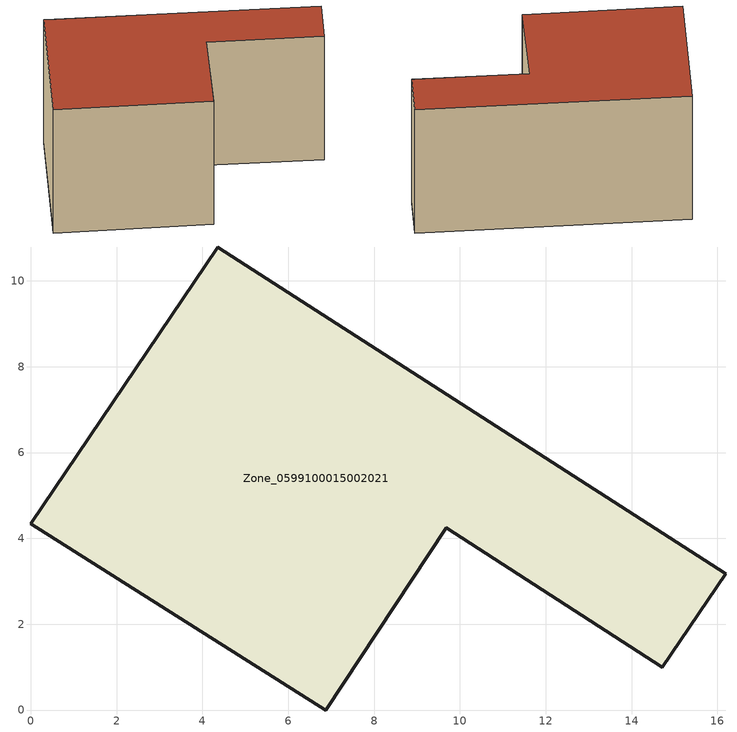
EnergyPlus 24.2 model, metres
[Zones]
Zone_0599100015002021
 floor ground (C_G): 0,4.34 4.35,10.79 16.19,3.18 14.71,1 9.68,4.25 6.87,0 z0.95
 wall outside (C_F): 4.35,10.79 0,4.34 6.87,0 9.68,4.25 14.71,1 16.19,3.18 4.35,10.79 z0.95:8.61
 roof outside (C_R): 16.19,3.18 4.35,10.79 0,4.34 6.87,0 9.68,4.25 14.71,1 z8.61
[BUILDING]
Pand.0599100015002021: North Axis=0; Terrain=City; Loads Convergence Tolerance Value=0.04; Temperature Convergence Tolerance Value=0.4; Solar Distribution=FullExterior; Maximum Number of Warmup Days=25; Minimum Number of Warmup Days=1
[Site:Location]
Rotterdam.The.Hague.AP_ZH_NLD Design_Conditions: Latitude=51.96; Longitude=4.45; Time Zone=1; Elevation=-4.5
[SITE:GROUNDTEMPERATURE:BUILDINGSURFACE]
18, 18, 18, 18, 18, 18, 18, 18, 18, 18, 18, 18
[MATERIAL] Thermal Absorptance=0.9; Solar Absorptance=0.7; Visible Absorptance=0.7
Name | Roughness | Thickness | Conductivity | Density | Specific Heat
G.TC.1965-1974 | MediumSmooth | 0.15 | 0.882353 | 540 | 1210
F.TC.1965-1974 | Rough | 0.3 | 0.697674 | 1920 | 840
R.TC.1965-1974 | MediumRough | 0.2 | 0.232558 | 1500 | 1000
[CONSTRUCTION]
C_G: G.TC.1965-1974
C_F: F.TC.1965-1974
C_R: R.TC.1965-1974
[ZONE]
Zone_0599100015002021: Type=1; Multiplier=1; Ceiling Height=Autocalculate; Volume=Autocalculate; Floor Area=autocalculate; Part of Total Floor Area=Yes
[ZONEINFILTRATION:DESIGNFLOWRATE]
Infil_Zone_0599100015002021: Zone or ZoneList or Space or SpaceList=Zone_0599100015002021; Schedule=AlwaysOn; Design Flow Rate Calculation Method=Flow/Area; Flow Rate per Floor Area=0.003; Constant Term Coefficient=1; Temperature Term Coefficient=0; Velocity Term Coefficient=0; Velocity Squared Term Coefficient=0
[HVACTEMPLATE:ZONE:IDEALLOADSAIRSYSTEM]
Zone_0599100015002021: Maximum Heating Supply Air Temperature=50; Minimum Cooling Supply Air Temperature=13; Maximum Heating Supply Air Humidity Ratio=0.0156; Minimum Cooling Supply Air Humidity Ratio=0.0077; Heating Limit=NoLimit; Cooling Limit=NoLimit; Dehumidification Control Type=ConstantSensibleHeatRatio; Cooling Sensible Heat Ratio=0.7; Dehumidification Setpoint=60; Humidification Control Type=None; Humidification Setpoint=30; Outdoor Air Method=None; Outdoor Air Flow Rate per Person=0.00944; Outdoor Air Flow Rate per Zone Floor Area=0; Outdoor Air Flow Rate per Zone=0; Demand Controlled Ventilation Type=None; Outdoor Air Economizer Type=NoEconomizer; Heat Recovery Type=None; Sensible Heat Recovery Effectiveness=0.7; Latent Heat Recovery Effectiveness=0.65
[ZONECONTROL:THERMOSTAT]
ThermostatControl_Zone_0599100015002021: Zone or ZoneList=Zone_0599100015002021; Control Type Schedule=DualSetpointControlType; Control 1=Thermostat_Zone_0599100015002021; Temperature Difference Between Cutout And Setpoint=0
[THERMOSTATSETPOINT:DUALSETPOINT]
Thermostat_Zone_0599100015002021: Heating Setpoint Temperature Schedule=HeatingSetpoint_Zone_0599100015002021; Cooling Setpoint Temperature Schedule=CoolingSetpoint_Zone_0599100015002021
[SCHEDULE:COMPACT]
HeatingSetpoint_Zone_0599100015002021: Through: 12/31, For: AllDays, Until: 24:00, 21
CoolingSetpoint_Zone_0599100015002021: Through: 12/31, For: AllDays, Until: 24:00, 24
DualSetpointControlType: Through: 12/31, For: AllDays, Until: 24:00, 4
AlwaysOn: Through: 12/31, For: AllDays, Until: 24:00, 1
